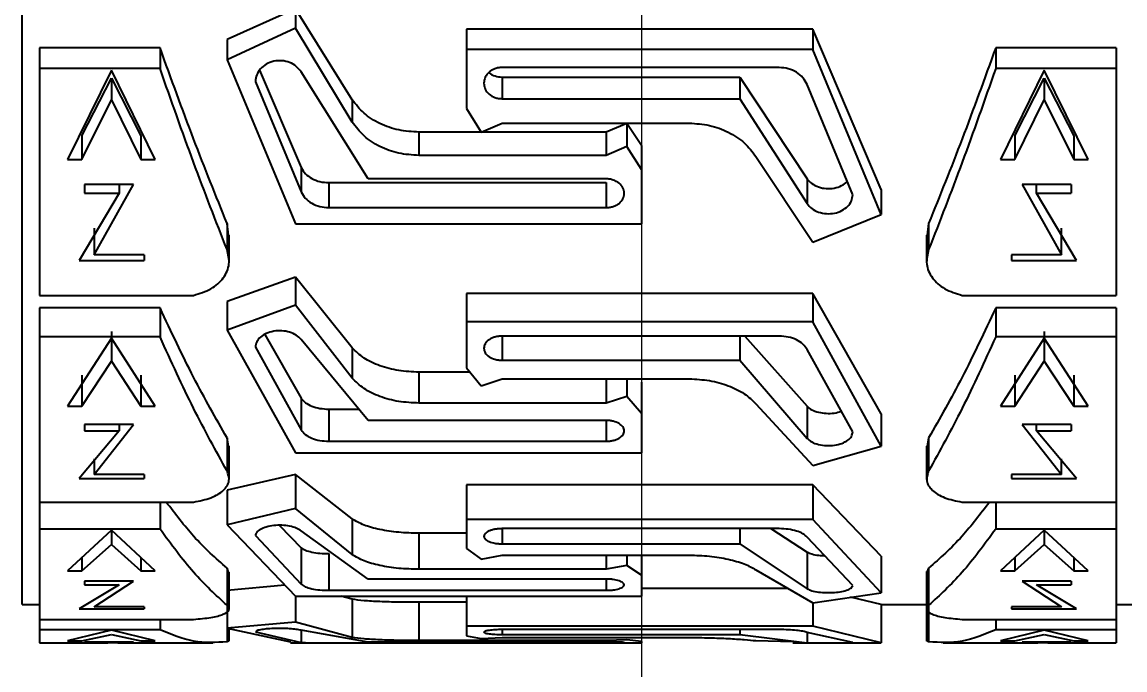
# Model space of a CAD drawing. Header units: millimetres. Extents: x 53 to 380, y 29 to 265.
# Drawn here: x 244.49 to 258.87, y 200.5 to 208.95 of the extents above; entities that cross this region are included whole.
import ezdxf

# ---------------------------------------------------------------- set-up
doc = ezdxf.new("R2010")
doc.units = ezdxf.units.MM
doc.styles.add('SLDTEXTSTYLE0', font='TXT', dxfattribs={"width": 0.75})
doc.dimstyles.new('SLDDIMSTYLE1', dxfattribs={"dimtxt": 3.5, "dimasz": 3.302, "dimexe": 0, "dimexo": 0.0625, "dimgap": 0.875, "dimtad": 1, "dimlfac": 2, "dimrnd": 1e-09, "dimzin": 12, "dimdsep": 46, "dimtxsty": 'SLDTEXTSTYLE0', "dimsah": 1, "dimcen": 0.09, "dimadec": 0, "dimazin": 3, "dimtfac": 1, "dimtofl": 0, "dimtmove": 0, "dimatfit": 3, "dimfxl": 1, "dimfrac": 2, "dimtolj": 1, "dimtzin": 12, "dimarcsym": 0})

# ---------------------------------------------------------------- blocks, each defined once
blk = doc.blocks.new('_D_4')
at = {"color": 7, "linetype": 'Continuous', "lineweight": 0, "transparency": 16777216}
for p, q in [((346.276, 214.381), (346.276, 182.689)), ((252.567, 213.603), (252.567, 182.689)), ((252.567, 183.689), (346.276, 183.689))]:
    blk.add_line(p, q, dxfattribs=at)
at = {"color": 7, "linetype": 'Continuous', "lineweight": 18, "transparency": 16777216}
for points in [[(252.567, 183.689), (255.869, 183.181), (255.869, 184.197)], [(346.276, 183.689), (342.974, 184.197), (342.974, 183.181)]]:
    blk.add_solid(points, dxfattribs=at)
at = {"color": 7, "linetype": 'Continuous', "lineweight": 18, "transparency": 16777216, "insert": (287.76, 188.2), "char_height": 3.5, "attachment_point": 1, "style": 'SLDTEXTSTYLE0'}
blk.add_mtext('187.42', dxfattribs=at)

msp = doc.modelspace()

# ---------------------------------------------------------------- linework, layer by layer
at = {"color": 7, "linetype": 'Continuous', "lineweight": 25}
for p, q in [((244.4861, 201.351), (244.4861, 232.851)), ((248.0509, 209.1232), (247.1603, 208.724)), ((248.793, 207.9372), (248.0509, 209.1232)), ((248.0509, 209.1232), (248.0509, 208.87)), ((248.0509, 208.87), (247.1603, 208.458)), ((248.793, 207.6463), (248.0509, 208.87)), ((254.8009, 208.8564), (250.2849, 208.8564)), ((250.2849, 208.8564), (250.2849, 208.5946)), ((255.6916, 206.7676), (254.8009, 208.8564)), ((254.8009, 208.8564), (254.8009, 208.5946)), ((246.2855, 208.6142), (244.7132, 208.6142)), ((244.7132, 208.6142), (244.7132, 208.3448)), ((246.2855, 208.6142), (246.2855, 208.3448)), ((247.1603, 208.724), (247.1603, 208.458)), ((258.759, 208.6142), (257.1867, 208.6142)), ((257.1867, 208.6142), (257.1867, 208.3448)), ((258.759, 208.6142), (258.759, 208.3448)), ((254.8009, 208.5946), (250.2849, 208.5946)), ((250.2849, 208.5946), (250.2849, 207.8208)), ((255.6916, 206.4396), (254.8009, 208.5946)), ((246.2855, 208.3448), (244.7132, 208.3448)), ((244.7132, 208.3448), (244.7132, 205.3844)), ((245.6521, 208.3223), (245.0802, 207.1588)), ((246.2239, 207.1588), (245.6521, 208.3223)), ((247.1603, 208.458), (248.0509, 206.3187)), ((247.5846, 208.3207), (248.1265, 207.0523)), ((254.3637, 208.3576), (250.747, 208.3576)), ((258.759, 208.3448), (257.1867, 208.3448)), ((257.8201, 208.3223), (257.2482, 207.1588)), ((258.392, 207.1588), (257.8201, 208.3223)), ((258.759, 208.3448), (258.759, 205.3844)), ((245.2669, 207.4647), (245.6521, 208.2167)), ((245.6521, 208.2167), (245.6521, 207.9347)), ((245.6521, 208.2167), (246.0373, 207.4647)), ((247.5306, 208.1725), (248.1265, 206.7333)), ((249.0016, 206.9046), (248.1265, 208.2994)), ((250.747, 208.2322), (250.747, 207.9506)), ((250.747, 208.2322), (253.8502, 208.2322)), ((253.8502, 208.2322), (254.7253, 206.9058)), ((253.8502, 208.2322), (253.8502, 207.9506)), ((257.4349, 207.4647), (257.8201, 208.2167)), ((257.8201, 208.2167), (258.2053, 207.4647)), ((257.8201, 208.2167), (257.8201, 207.9347)), ((255.3213, 206.6981), (254.7253, 208.1343)), ((245.2669, 207.1588), (245.6521, 207.9347)), ((245.6521, 207.9347), (246.0373, 207.1588)), ((248.793, 207.9372), (248.793, 207.6463)), ((250.747, 207.9506), (253.8502, 207.9506)), ((253.8502, 207.9506), (254.7253, 206.5822)), ((257.4349, 207.1588), (257.8201, 207.9347)), ((257.8201, 207.9347), (258.2053, 207.1588)), ((250.2849, 207.8208), (250.4768, 207.5134)), ((250.4768, 207.5134), (250.747, 207.6318)), ((250.747, 207.6318), (253.1891, 207.6318)), ((252.375, 207.6275), (252.1048, 207.5147)), ((252.567, 207.3377), (252.375, 207.6275)), ((252.375, 207.6275), (252.375, 207.3267)), ((245.2669, 207.4647), (245.2669, 207.1588)), ((246.0373, 207.4647), (246.0373, 207.1588)), ((250.476, 207.5147), (249.6627, 207.5147)), ((249.6627, 207.5147), (249.6627, 207.2104)), ((252.1048, 207.5147), (250.4798, 207.5147)), ((252.1048, 207.5147), (252.1048, 207.2104)), ((257.4349, 207.4647), (257.4349, 207.1588)), ((258.2053, 207.4647), (258.2053, 207.1588)), ((252.375, 207.3267), (252.1048, 207.2104)), ((252.567, 207.0278), (252.375, 207.3267)), ((252.567, 207.3377), (252.567, 207.0278)), ((252.1048, 207.2104), (249.6627, 207.2104)), ((254.0589, 207.1962), (254.8009, 206.0806)), ((245.0802, 207.1588), (245.2669, 207.1588)), ((246.0373, 207.1588), (246.2239, 207.1588)), ((248.1265, 207.0523), (248.1265, 206.7333)), ((252.567, 207.0278), (252.567, 206.3187)), ((257.2482, 207.1588), (257.4349, 207.1588)), ((258.2053, 207.1588), (258.392, 207.1588)), ((252.1048, 206.9046), (249.0016, 206.9046)), ((254.7253, 206.9058), (254.7253, 206.5822)), ((245.9383, 206.8323), (245.3001, 206.8323)), ((245.3001, 206.8323), (245.3001, 206.7159)), ((245.4267, 205.9154), (245.9383, 206.8323)), ((245.7537, 206.8276), (245.7537, 206.7159)), ((248.4881, 206.8549), (252.1048, 206.8549)), ((248.4881, 206.8549), (248.4881, 206.5296)), ((252.1048, 206.8549), (252.1048, 206.5296)), ((255.6916, 206.7676), (255.6916, 206.4396)), ((258.1721, 206.8323), (257.5338, 206.8323)), ((257.5338, 206.8323), (258.0455, 205.9154)), ((257.7184, 206.7159), (257.7184, 206.8276)), ((258.1721, 206.8323), (258.1721, 206.7159)), ((245.7537, 206.7159), (245.2315, 205.8408)), ((245.3001, 206.7159), (245.7537, 206.7159)), ((258.2407, 205.8408), (257.7184, 206.7159)), ((257.7184, 206.7159), (258.1721, 206.7159)), ((248.4881, 206.5296), (252.1048, 206.5296)), ((247.1809, 206.1689), (247.1603, 206.3238)), ((247.1603, 206.3238), (247.1603, 205.9817)), ((248.0509, 206.3187), (252.567, 206.3187)), ((254.8009, 206.0806), (255.6916, 206.4396)), ((256.3119, 206.3238), (256.2913, 206.1689)), ((256.3119, 206.3238), (256.3119, 205.9817)), ((245.4267, 206.2595), (245.4267, 205.9154)), ((247.1875, 205.8222), (247.1875, 206.1693)), ((256.2846, 206.1693), (256.2846, 205.8222)), ((258.0455, 205.9154), (258.0455, 206.2595)), ((246.0808, 205.9154), (245.4267, 205.9154)), ((246.0808, 205.9154), (246.0808, 205.8408)), ((258.0455, 205.9154), (257.3914, 205.9154)), ((257.3914, 205.9154), (257.3914, 205.8408)), ((245.2315, 205.8408), (246.0808, 205.8408)), ((257.3914, 205.8408), (258.2407, 205.8408)), ((248.0509, 205.6205), (247.1603, 205.3057)), ((248.793, 204.6995), (248.0509, 205.6205)), ((248.0509, 205.6205), (248.0509, 205.256)), ((244.7132, 205.3844), (246.7229, 205.3844)), ((247.1603, 205.3057), (247.1603, 204.9313)), ((254.8009, 205.4096), (250.2849, 205.4096)), ((250.2849, 205.4096), (250.2849, 205.0384)), ((255.6916, 203.8374), (254.8009, 205.4096)), ((254.8009, 205.4096), (254.8009, 205.0384)), ((256.7493, 205.3844), (258.759, 205.3844)), ((246.2855, 205.22), (244.7132, 205.22)), ((244.7132, 205.22), (244.7132, 204.8428)), ((246.2855, 205.22), (246.2855, 204.8428)), ((248.0509, 205.256), (247.1603, 204.9313)), ((248.793, 204.3058), (248.0509, 205.256)), ((258.759, 205.22), (257.1867, 205.22)), ((257.1867, 205.22), (257.1867, 204.8428)), ((258.759, 205.22), (258.759, 204.8428)), ((254.8009, 205.0384), (250.2849, 205.0384)), ((250.2849, 205.0384), (250.2849, 204.4386)), ((255.6916, 203.4164), (254.8009, 205.0384)), ((245.6521, 204.9126), (245.6521, 204.5257)), ((247.1603, 204.9313), (248.0509, 203.3303)), ((247.6532, 204.8746), (248.1265, 204.0425)), ((257.8201, 204.9126), (257.8201, 204.5257)), ((246.2855, 204.8428), (244.7132, 204.8428)), ((244.7132, 204.8428), (244.7132, 202.6867)), ((245.6521, 204.8253), (245.0802, 203.9403)), ((246.2239, 203.9403), (245.6521, 204.8253)), ((249.0016, 203.7529), (248.1265, 204.8075)), ((254.3637, 204.8528), (250.747, 204.8528)), ((253.8502, 204.8528), (253.8502, 204.538)), ((253.9138, 204.8528), (254.7253, 203.9366)), ((258.759, 204.8428), (257.1867, 204.8428)), ((257.8201, 204.8253), (257.2482, 203.9403)), ((258.392, 203.9403), (257.8201, 204.8253)), ((258.759, 204.8428), (258.759, 202.6867)), ((247.5306, 204.709), (248.1265, 203.628)), ((248.793, 204.6995), (248.793, 204.3058)), ((255.3213, 203.6024), (254.7253, 204.6794)), ((245.2669, 203.9403), (245.6521, 204.5257)), ((245.6521, 204.5257), (246.0373, 203.9403)), ((250.2849, 204.4386), (250.4768, 204.2054)), ((250.747, 204.538), (253.8502, 204.538)), ((253.8502, 204.538), (254.7253, 203.5187)), ((257.4349, 203.9403), (257.8201, 204.5257)), ((257.8201, 204.5257), (258.2053, 203.9403)), ((245.2669, 204.3452), (245.2669, 203.9403)), ((246.0373, 204.3452), (246.0373, 203.9403)), ((250.3312, 204.3823), (249.6627, 204.3823)), ((249.6627, 204.3823), (249.6627, 203.9785)), ((250.4768, 204.2054), (250.747, 204.2948)), ((250.747, 204.2948), (253.1891, 204.2948)), ((252.1048, 204.2948), (252.1048, 203.9785)), ((252.375, 204.2948), (252.375, 204.0653)), ((257.4349, 204.3452), (257.4349, 203.9403)), ((258.2053, 204.3452), (258.2053, 203.9403)), ((252.567, 204.2513), (252.567, 203.8434)), ((248.1265, 204.0425), (248.1265, 203.628)), ((252.375, 204.0653), (252.1048, 203.9785)), ((252.567, 203.8434), (252.375, 204.0653)), ((245.0802, 203.9403), (245.2669, 203.9403)), ((246.0373, 203.9403), (246.2239, 203.9403)), ((248.4881, 203.8999), (248.8796, 203.8999)), ((248.4881, 203.8999), (248.4881, 203.4809)), ((252.1048, 203.9785), (249.6627, 203.9785)), ((254.0589, 203.968), (254.8009, 203.1625)), ((254.7253, 203.9366), (254.7253, 203.5187)), ((257.2482, 203.9403), (257.4349, 203.9403)), ((258.2053, 203.9403), (258.392, 203.9403)), ((252.1048, 203.7529), (249.0016, 203.7529)), ((252.567, 203.8434), (252.567, 203.3303)), ((255.6916, 203.8374), (255.6916, 203.4164)), ((245.7537, 203.6154), (245.2315, 202.9961)), ((245.9383, 203.7), (245.3001, 203.7)), ((245.3001, 203.7), (245.3001, 203.6154)), ((245.3001, 203.6154), (245.7537, 203.6154)), ((245.4267, 203.0475), (245.9383, 203.7)), ((245.7537, 203.7), (245.7537, 203.6154)), ((258.1721, 203.7), (257.5338, 203.7)), ((257.5338, 203.7), (258.0455, 203.0475)), ((257.7184, 203.6154), (257.7184, 203.7)), ((258.2407, 202.9961), (257.7184, 203.6154)), ((257.7184, 203.6154), (258.1721, 203.6154)), ((258.1721, 203.7), (258.1721, 203.6154)), ((247.1809, 203.4175), (247.1603, 203.5246)), ((247.1603, 203.5246), (247.1603, 203.0936)), ((248.4881, 203.4809), (252.1048, 203.4809)), ((256.3119, 203.5246), (256.2913, 203.4175)), ((256.3119, 203.5246), (256.3119, 203.0936)), ((247.1875, 202.9832), (247.1875, 203.4176)), ((248.0509, 203.3303), (252.567, 203.3303)), ((254.8009, 203.1625), (255.6916, 203.4164)), ((256.2846, 203.4177), (256.2846, 202.9832)), ((245.4267, 203.2518), (245.4267, 203.0475)), ((258.0455, 203.0475), (258.0455, 203.2518)), ((245.2315, 202.9961), (246.0808, 202.9961)), ((246.0808, 203.0475), (245.4267, 203.0475)), ((246.0808, 203.0475), (246.0808, 202.9961)), ((248.0509, 203.0478), (247.1603, 202.843)), ((248.793, 202.4665), (248.0509, 203.0478)), ((248.0509, 203.0478), (248.0509, 202.6016)), ((258.0455, 203.0475), (257.3914, 203.0475)), ((257.3914, 203.0475), (257.3914, 202.9961)), ((257.3914, 202.9961), (258.2407, 202.9961)), ((254.8009, 202.91), (250.2849, 202.91)), ((250.2849, 202.91), (250.2849, 202.4594)), ((255.6916, 201.9818), (254.8009, 202.91)), ((254.8009, 202.91), (254.8009, 202.4594)), ((247.1603, 202.843), (247.1603, 202.3904)), ((244.7132, 202.6867), (246.7229, 202.6867)), ((244.7132, 202.6867), (244.7132, 202.334)), ((246.2855, 202.6867), (246.2855, 202.334)), ((248.0509, 202.6016), (247.1603, 202.3904)), ((248.793, 202.0019), (248.0509, 202.6016)), ((256.7493, 202.6867), (258.759, 202.6867)), ((257.1867, 202.6867), (257.1867, 202.334)), ((258.759, 202.6867), (258.759, 202.334)), ((248.793, 202.4665), (248.793, 202.0019)), ((254.8009, 202.4594), (250.2849, 202.4594)), ((250.2849, 202.4594), (250.2849, 202.0822)), ((255.6916, 201.5018), (254.8009, 202.4594)), ((246.2855, 202.334), (244.7132, 202.334)), ((244.7132, 202.334), (244.7132, 201.1569)), ((245.6521, 202.3228), (245.0802, 201.7879)), ((246.2239, 201.7879), (245.6521, 202.3228)), ((245.6521, 202.3228), (245.6521, 202.1355)), ((247.1603, 202.3904), (248.0509, 201.4575)), ((247.8435, 202.3831), (248.1265, 202.0907)), ((249.0016, 201.6826), (248.1265, 202.3115)), ((250.2849, 202.2803), (249.6627, 202.2803)), ((249.6627, 202.2803), (249.6627, 201.8098)), ((254.3637, 202.3403), (250.747, 202.3403)), ((253.8502, 202.3403), (253.8502, 202.1431)), ((254.2544, 202.3403), (254.7253, 202.0339)), ((258.759, 202.334), (257.1867, 202.334)), ((257.8201, 202.3228), (257.2482, 201.7879)), ((258.392, 201.7879), (257.8201, 202.3228)), ((257.8201, 202.3228), (257.8201, 202.1355)), ((258.759, 202.334), (258.759, 201.1569)), ((245.2669, 201.7879), (245.6521, 202.1355)), ((245.6521, 202.1355), (246.0373, 201.7879)), ((247.5306, 202.2494), (248.1265, 201.6142)), ((250.747, 202.1431), (253.8502, 202.1431)), ((253.8502, 202.1431), (254.7253, 201.5556)), ((255.3213, 201.6004), (254.7253, 202.2309)), ((257.4349, 201.7879), (257.8201, 202.1355)), ((257.8201, 202.1355), (258.2053, 201.7879)), ((248.1265, 202.0907), (248.1265, 201.6142)), ((248.4881, 202.0145), (248.4881, 201.5356)), ((250.2849, 202.0822), (250.4768, 201.9421)), ((250.4768, 201.9421), (250.747, 201.9954)), ((250.747, 201.9954), (253.1891, 201.9954)), ((252.1048, 201.9954), (252.1048, 201.8098)), ((252.375, 201.9954), (252.375, 201.8599)), ((252.567, 201.9954), (252.567, 201.7331)), ((254.7253, 202.0339), (254.7253, 201.5556)), ((245.2669, 201.9625), (245.2669, 201.7879)), ((246.0373, 201.9625), (246.0373, 201.7879)), ((252.375, 201.8599), (252.1048, 201.8098)), ((252.567, 201.7331), (252.375, 201.8599)), ((255.6916, 201.9818), (255.6916, 201.5018)), ((257.4349, 201.9625), (257.4349, 201.7879)), ((258.2053, 201.9625), (258.2053, 201.7879)), ((245.0802, 201.7879), (245.2669, 201.7879)), ((246.0373, 201.7879), (246.2239, 201.7879)), ((247.1809, 201.7747), (247.1603, 201.8252)), ((247.1603, 201.8252), (247.1603, 201.3402)), ((247.1875, 201.288), (247.1875, 201.7746)), ((252.1048, 201.8098), (249.6627, 201.8098)), ((252.567, 201.7331), (252.567, 201.4575)), ((254.0589, 201.8038), (254.8009, 201.3737)), ((256.2841, 201.7807), (256.2841, 201.2944)), ((256.3119, 201.8252), (256.2938, 201.7809)), ((256.3119, 201.8252), (256.3119, 201.3402)), ((257.2482, 201.7879), (257.4349, 201.7879)), ((258.2053, 201.7879), (258.392, 201.7879)), ((245.7537, 201.6073), (245.2315, 201.2941)), ((245.9383, 201.6534), (245.3001, 201.6534)), ((245.3001, 201.6534), (245.3001, 201.6073)), ((245.3001, 201.6073), (245.7537, 201.6073)), ((245.4267, 201.3183), (245.9383, 201.6534)), ((247.9135, 201.6015), (247.1603, 201.5355)), ((252.1048, 201.6826), (249.0016, 201.6826)), ((254.4795, 201.56), (252.567, 201.56)), ((258.1721, 201.6534), (257.5338, 201.6534)), ((257.5338, 201.6534), (258.0455, 201.3183)), ((258.2407, 201.2941), (257.7184, 201.6073)), ((257.7184, 201.6073), (258.1721, 201.6073)), ((258.1721, 201.6534), (258.1721, 201.6073)), ((248.0509, 201.4575), (252.567, 201.4575)), ((248.0509, 201.4575), (248.0509, 201.1219)), ((248.4881, 201.5356), (252.1048, 201.5356)), ((248.793, 201.4191), (248.6463, 201.4575)), ((248.793, 201.4191), (248.793, 200.9213)), ((250.2849, 201.4575), (250.2849, 201.0666)), ((254.8009, 201.3737), (255.6916, 201.5018)), ((255.6916, 201.351), (255.2932, 201.4445)), ((244.4861, 201.351), (244.7132, 201.351)), ((245.2315, 201.2941), (246.0808, 201.2941)), ((246.0808, 201.3183), (245.4267, 201.3183)), ((246.0808, 201.3183), (246.0808, 201.2941)), ((247.1603, 201.3634), (247.1603, 200.8638)), ((247.1603, 201.279), (247.1603, 201.0413)), ((250.2849, 201.379), (249.6627, 201.379)), ((249.6627, 201.379), (249.6627, 200.8799)), ((254.8009, 201.3737), (254.8009, 201.0666)), ((255.6828, 201.351), (256.2841, 201.351)), ((255.6916, 201.351), (255.6916, 200.851)), ((256.2846, 201.2877), (256.2846, 200.874)), ((256.3119, 201.3634), (256.3119, 200.8638)), ((258.0455, 201.3183), (257.3914, 201.3183)), ((257.3914, 201.3183), (257.3914, 201.2941)), ((257.3914, 201.2941), (258.2407, 201.2941)), ((258.759, 201.351), (258.9861, 201.351)), ((244.7132, 201.1569), (246.7229, 201.1569)), ((244.7132, 201.1569), (244.7132, 201.0214)), ((246.2855, 201.1569), (246.2855, 201.0214)), ((256.7493, 201.1569), (258.759, 201.1569)), ((257.1867, 201.1569), (257.1867, 201.0214)), ((258.759, 201.1569), (258.759, 201.0214)), ((246.2855, 201.0214), (244.7132, 201.0214)), ((244.7132, 201.0214), (244.7132, 200.851)), ((245.6521, 201.0176), (245.0802, 200.8762)), ((246.2239, 200.8762), (245.6521, 201.0176)), ((248.0509, 201.1219), (247.1603, 201.0413)), ((247.1603, 201.0413), (247.9887, 200.8653)), ((247.1875, 200.874), (247.1875, 201.0355)), ((247.5306, 200.993), (248.1265, 200.855)), ((248.793, 200.9213), (248.0509, 201.1219)), ((249.0016, 200.8614), (248.1265, 201.0137)), ((254.8009, 201.0666), (250.2849, 201.0666)), ((250.2849, 201.0666), (250.2849, 200.9425)), ((254.3637, 201.0236), (250.747, 201.0236)), ((253.8502, 201.0236), (253.8502, 200.96)), ((255.3213, 200.854), (254.7253, 200.987)), ((255.6916, 200.851), (254.8009, 201.0666)), ((258.759, 201.0214), (257.1867, 201.0214)), ((257.8201, 201.0176), (257.2482, 200.8762)), ((258.392, 200.8762), (257.8201, 201.0176)), ((258.759, 201.0214), (258.759, 200.851)), ((244.7132, 200.851), (245.6042, 200.851)), ((245.0802, 200.8762), (245.2669, 200.8762)), ((245.2669, 200.8762), (245.6521, 200.9578)), ((245.9383, 200.8583), (245.3001, 200.8583)), ((245.3001, 200.8545), (245.7537, 200.8545)), ((245.6521, 200.9578), (246.0373, 200.8762)), ((245.7344, 200.862), (245.9383, 200.8583)), ((245.7344, 200.851), (246.9726, 200.851)), ((246.0373, 200.8762), (246.2239, 200.8762)), ((247.1809, 200.8743), (247.1603, 200.8638)), ((247.9887, 200.851), (252.567, 200.851)), ((248.4881, 200.8513), (252.1048, 200.8513)), ((252.1048, 200.8614), (249.0016, 200.8614)), ((252.1048, 200.8799), (249.6627, 200.8799)), ((250.2849, 200.9425), (250.4768, 200.9069)), ((250.4768, 200.9069), (250.747, 200.9196)), ((250.747, 200.96), (253.8502, 200.96)), ((250.747, 200.9196), (253.1891, 200.9196)), ((252.375, 200.8893), (252.1048, 200.8799)), ((252.567, 200.8678), (252.375, 200.8893)), ((252.567, 200.8678), (252.567, 200.851)), ((253.8502, 200.96), (254.7253, 200.8518)), ((254.0589, 200.8789), (254.5425, 200.8659)), ((254.5425, 200.851), (254.9339, 200.851)), ((254.9339, 200.851), (255.6941, 200.851)), ((256.3119, 200.8638), (256.2913, 200.8743)), ((256.4996, 200.851), (257.7378, 200.851)), ((257.2482, 200.8762), (257.4349, 200.8762)), ((257.4349, 200.8762), (257.8201, 200.9578)), ((257.5338, 200.8583), (257.7378, 200.862)), ((258.1721, 200.8583), (257.5338, 200.8583)), ((257.7184, 200.8545), (258.1721, 200.8545)), ((257.8201, 200.9578), (258.2053, 200.8762)), ((257.868, 200.851), (258.759, 200.851)), ((258.2053, 200.8762), (258.392, 200.8762))]:
    msp.add_line(p, q, dxfattribs=at)
at = {"color": 8, "linetype": 'Continuous', "lineweight": 25}
for p, q in [((250.747, 204.8528), (250.747, 204.538)), ((252.1048, 203.7529), (252.1048, 203.4809)), ((250.747, 202.3403), (250.747, 202.1431)), ((252.1048, 201.6826), (252.1048, 201.5356)), ((248.1265, 201.0137), (248.1265, 200.855)), ((250.747, 201.0236), (250.747, 200.96)), ((254.7253, 200.987), (254.7253, 200.8518))]:
    msp.add_line(p, q, dxfattribs=at)
at = {"color": 7, "linetype": 'Continuous', "lineweight": 25}
for points, knots in [([(247.1603, 206.3238), (247.0145, 206.685), (246.7229, 207.4073), (246.4313, 208.2119), (246.2855, 208.6142)], [0, 0, 0, 0, 0.5000001, 1, 1, 1, 1]), ([(257.1867, 208.6142), (257.0409, 208.2119), (256.7493, 207.4073), (256.4577, 206.685), (256.3119, 206.3238)], [0, 0, 0, 0, 0.4999999, 1, 1, 1, 1]), ([(247.1603, 205.9817), (247.0145, 206.3543), (246.7229, 207.0996), (246.4313, 207.9297), (246.2855, 208.3448)], [0, 0, 0, 0, 0.5000001, 1, 1, 1, 1]), ([(248.1265, 208.2994), (248.1074, 208.3248), (248.0691, 208.3755), (247.9786, 208.427), (247.8747, 208.4509), (247.7669, 208.4432), (247.6687, 208.4051), (247.5916, 208.3419), (247.5404, 208.2614), (247.5338, 208.2021), (247.5306, 208.1725)], [0, 0, 0, 0, 0.1253819, 0.2504255, 0.3754307, 0.5003868, 0.6252932, 0.750187, 0.8750782, 1, 1, 1, 1]), ([(250.747, 208.3576), (250.7312, 208.3568), (250.6998, 208.3551), (250.6547, 208.3425), (250.6133, 208.3233), (250.5657, 208.2887), (250.5226, 208.2319), (250.5048, 208.1531), (250.5226, 208.0747), (250.5739, 208.0073), (250.6398, 207.9694), (250.6998, 207.953), (250.7313, 207.9514), (250.747, 207.9506)], [0, 0, 0, 0, 0.0628576, 0.1254662, 0.1879464, 0.250785, 0.3754478, 0.5001636, 0.6249381, 0.7497253, 0.8744837, 0.937248, 1, 1, 1, 1]), ([(254.7253, 208.1343), (254.7093, 208.1651), (254.6774, 208.2268), (254.5906, 208.2987), (254.4835, 208.348), (254.4036, 208.3544), (254.3637, 208.3576)], [0, 0, 0, 0, 0.2509133, 0.5007373, 0.7503875, 1, 1, 1, 1]), ([(257.1867, 208.3448), (257.0409, 207.9297), (256.7493, 207.0996), (256.4577, 206.3543), (256.3119, 205.9817)], [0, 0, 0, 0, 0.4999999, 1, 1, 1, 1]), ([(250.5765, 208.2936), (250.5776, 208.2922), (250.5955, 208.2695), (250.656, 208.2422), (250.7167, 208.2355), (250.747, 208.2322)], [0, 0, 0, 0, 0.0315881, 0.515542, 1, 1, 1, 1]), ([(249.6627, 207.5147), (249.5736, 207.5202), (249.3955, 207.5313), (249.149, 207.6201), (248.9357, 207.7533), (248.8406, 207.8759), (248.793, 207.9372)], [0, 0, 0, 0, 0.2500014, 0.5000021, 0.7500008, 1, 1, 1, 1]), ([(249.6627, 207.2104), (249.5736, 207.2161), (249.3949, 207.2276), (249.1481, 207.3195), (248.9349, 207.4573), (248.8404, 207.5831), (248.793, 207.6463)], [0, 0, 0, 0, 0.2477041, 0.496514, 0.7472052, 1, 1, 1, 1]), ([(253.1891, 207.6318), (253.2783, 207.6259), (253.457, 207.6141), (253.7037, 207.5205), (253.9169, 207.3817), (254.0114, 207.2582), (254.0589, 207.1962)], [0, 0, 0, 0, 0.2477044, 0.4965109, 0.7472061, 1, 1, 1, 1]), ([(248.1265, 207.0523), (248.1428, 207.0244), (248.1754, 206.9686), (248.2631, 206.9054), (248.3697, 206.863), (248.4487, 206.8576), (248.4881, 206.8549)], [0, 0, 0, 0, 0.2509897, 0.5007631, 0.750387, 1, 1, 1, 1]), ([(252.1048, 206.5296), (252.1206, 206.5303), (252.152, 206.5318), (252.1971, 206.5432), (252.2385, 206.5606), (252.2862, 206.5919), (252.3293, 206.6435), (252.347, 206.7158), (252.3293, 206.7884), (252.2779, 206.8513), (252.2121, 206.8869), (252.152, 206.9023), (252.1206, 206.9038), (252.1048, 206.9046)], [0, 0, 0, 0, 0.06285751, 0.12546695, 0.18794592, 0.25078564, 0.3754496, 0.50016296, 0.62494084, 0.74972572, 0.87448409, 0.93724815, 1, 1, 1, 1]), ([(254.7253, 206.9058), (254.7447, 206.8834), (254.7833, 206.8386), (254.8736, 206.7945), (254.9762, 206.7739), (255.0821, 206.7803), (255.1801, 206.8108), (255.2278, 206.8486), (255.2511, 206.8672)], [0, 0, 0, 0, 0.1681572, 0.3358118, 0.5034622, 0.6711273, 0.8387762, 1, 1, 1, 1]), ([(248.1265, 206.7333), (248.1425, 206.7049), (248.1745, 206.6481), (248.2612, 206.5828), (248.3683, 206.5382), (248.4482, 206.5325), (248.4881, 206.5296)], [0, 0, 0, 0, 0.2509129, 0.5007358, 0.7503864, 1, 1, 1, 1]), ([(254.7253, 206.5822), (254.7444, 206.5592), (254.7827, 206.5133), (254.8732, 206.4673), (254.9771, 206.4459), (255.0849, 206.4528), (255.1831, 206.4868), (255.2602, 206.5436), (255.3115, 206.6166), (255.318, 206.6709), (255.3213, 206.6981)], [0, 0, 0, 0, 0.1253841, 0.2504281, 0.3754321, 0.5003881, 0.6252946, 0.7501886, 0.8750777, 1, 1, 1, 1]), ([(246.7229, 205.3844), (246.8022, 205.4089), (246.9617, 205.4582), (247.1242, 205.6082), (247.206, 205.7913), (247.1755, 205.9182), (247.1603, 205.9817)], [0, 0, 0, 0, 0.2464352, 0.4957888, 0.7476041, 1, 1, 1, 1]), ([(256.3119, 205.9817), (256.2966, 205.9182), (256.2661, 205.7913), (256.348, 205.6082), (256.5104, 205.4582), (256.67, 205.4089), (256.7493, 205.3844)], [0, 0, 0, 0, 0.2523959, 0.5042105, 0.7535645, 1, 1, 1, 1]), ([(247.1603, 203.5246), (247.0145, 203.78), (246.7229, 204.2907), (246.4313, 204.9103), (246.2855, 205.22)], [0, 0, 0, 0, 0.5, 1, 1, 1, 1]), ([(257.1867, 205.22), (257.0409, 204.9103), (256.7493, 204.2907), (256.4577, 203.78), (256.3119, 203.5246)], [0, 0, 0, 0, 0.5, 1, 1, 1, 1]), ([(248.1265, 204.8075), (248.1074, 204.8273), (248.0691, 204.8668), (247.9786, 204.907), (247.8747, 204.9257), (247.7669, 204.9197), (247.6687, 204.8899), (247.5916, 204.8406), (247.5404, 204.7779), (247.5338, 204.7319), (247.5306, 204.709)], [0, 0, 0, 0, 0.1253831, 0.2504265, 0.3754324, 0.500389, 0.6252959, 0.7501889, 0.8750785, 1, 1, 1, 1]), ([(247.1603, 203.0936), (247.0145, 203.3571), (246.7229, 203.8841), (246.4313, 204.5232), (246.2855, 204.8428)], [0, 0, 0, 0, 0.4999999, 1, 1, 1, 1]), ([(250.747, 204.8528), (250.7312, 204.8522), (250.6998, 204.8509), (250.6547, 204.841), (250.6133, 204.826), (250.5657, 204.7991), (250.5226, 204.755), (250.5048, 204.694), (250.5226, 204.6334), (250.5739, 204.5815), (250.6398, 204.5523), (250.6998, 204.5398), (250.7313, 204.5386), (250.747, 204.538)], [0, 0, 0, 0, 0.0628572, 0.1254668, 0.1879462, 0.2507866, 0.3754479, 0.5001618, 0.624941, 0.7497254, 0.8744833, 0.937248, 1, 1, 1, 1]), ([(254.7253, 204.6794), (254.7093, 204.7033), (254.6774, 204.751), (254.5906, 204.8069), (254.4835, 204.8453), (254.4036, 204.8503), (254.3637, 204.8528)], [0, 0, 0, 0, 0.2509112, 0.5007341, 0.750387, 1, 1, 1, 1]), ([(257.1867, 204.8428), (257.0409, 204.5232), (256.7493, 203.8841), (256.4577, 203.3571), (256.3119, 203.0936)], [0, 0, 0, 0, 0.5000001, 1, 1, 1, 1]), ([(249.6627, 204.3823), (249.5736, 204.3864), (249.3955, 204.3947), (249.149, 204.4608), (248.9357, 204.5605), (248.8406, 204.6532), (248.793, 204.6995)], [0, 0, 0, 0, 0.2500009, 0.5000023, 0.7500017, 1, 1, 1, 1]), ([(249.6627, 203.9785), (249.5736, 203.9828), (249.3949, 203.9913), (249.1481, 204.0598), (248.9349, 204.1629), (248.8404, 204.2581), (248.793, 204.3058)], [0, 0, 0, 0, 0.2477038, 0.4965136, 0.747205, 1, 1, 1, 1]), ([(253.1891, 204.2948), (253.2783, 204.2904), (253.457, 204.2814), (253.7037, 204.2107), (253.9169, 204.1062), (254.0114, 204.0142), (254.0589, 203.968)], [0, 0, 0, 0, 0.247704, 0.4965112, 0.7472051, 1, 1, 1, 1]), ([(248.1265, 204.0425), (248.1428, 204.0223), (248.1754, 203.9818), (248.2631, 203.9363), (248.3697, 203.9058), (248.4487, 203.9019), (248.4881, 203.8999)], [0, 0, 0, 0, 0.2509941, 0.5007659, 0.7503875, 1, 1, 1, 1]), ([(254.7253, 203.9366), (254.7447, 203.9205), (254.7833, 203.8883), (254.8737, 203.8566), (254.9759, 203.8422), (255.0817, 203.8455), (255.1428, 203.8626), (255.1727, 203.8709)], [0, 0, 0, 0, 0.2022467, 0.4038926, 0.6055323, 0.8071901, 1, 1, 1, 1]), ([(252.1048, 203.4809), (252.1206, 203.4814), (252.152, 203.4825), (252.1971, 203.4906), (252.2385, 203.5031), (252.2862, 203.5257), (252.3293, 203.5629), (252.347, 203.6152), (252.3293, 203.668), (252.2779, 203.7139), (252.2121, 203.7399), (252.152, 203.7512), (252.1206, 203.7523), (252.1048, 203.7529)], [0, 0, 0, 0, 0.06285768, 0.12546607, 0.18794634, 0.25078651, 0.3754471, 0.50016325, 0.62493933, 0.74972641, 0.87448365, 0.93724806, 1, 1, 1, 1]), ([(248.1265, 203.628), (248.1425, 203.6074), (248.1745, 203.5662), (248.2612, 203.5191), (248.3683, 203.4871), (248.4482, 203.4829), (248.4881, 203.4809)], [0, 0, 0, 0, 0.2509175, 0.5007387, 0.7503883, 1, 1, 1, 1]), ([(254.7253, 203.5187), (254.7444, 203.5022), (254.7827, 203.4692), (254.8732, 203.4362), (254.9771, 203.4209), (255.0849, 203.4258), (255.1831, 203.4502), (255.2602, 203.4909), (255.3115, 203.5434), (255.318, 203.5828), (255.3213, 203.6024)], [0, 0, 0, 0, 0.1253841, 0.25042631, 0.37543192, 0.50038824, 0.62529486, 0.75018964, 0.87507735, 1, 1, 1, 1]), ([(246.7229, 202.6867), (246.8022, 202.7031), (246.9617, 202.7359), (247.1242, 202.8369), (247.206, 202.9617), (247.1755, 203.0496), (247.1603, 203.0936)], [0, 0, 0, 0, 0.2464348, 0.4957899, 0.7476035, 1, 1, 1, 1]), ([(256.3119, 203.0936), (256.2966, 203.0496), (256.2661, 202.9617), (256.348, 202.8369), (256.5104, 202.7359), (256.67, 202.7031), (256.7493, 202.6867)], [0, 0, 0, 0, 0.25239652, 0.5042094, 0.75356484, 1, 1, 1, 1]), ([(247.1603, 201.8252), (247.0145, 201.953), (246.7501, 202.1849), (246.4857, 202.5313), (246.3671, 202.6867)], [0, 0, 0, 0, 0.5514105, 1, 1, 1, 1]), ([(257.1051, 202.6867), (256.9865, 202.5313), (256.7221, 202.1849), (256.4577, 201.953), (256.3119, 201.8252)], [0, 0, 0, 0, 0.4485895, 1, 1, 1, 1]), ([(249.6627, 202.2803), (249.5736, 202.2827), (249.3955, 202.2874), (249.149, 202.3256), (248.9357, 202.3836), (248.8406, 202.4389), (248.793, 202.4665)], [0, 0, 0, 0, 0.2500021, 0.5000035, 0.7500025, 1, 1, 1, 1]), ([(247.1603, 201.3402), (247.0145, 201.4733), (246.7229, 201.7393), (246.4313, 202.1357), (246.2855, 202.334)], [0, 0, 0, 0, 0.4999997, 1, 1, 1, 1]), ([(248.1265, 202.3115), (248.1074, 202.3241), (248.0691, 202.3491), (247.9786, 202.3748), (247.8747, 202.3868), (247.7669, 202.383), (247.6687, 202.3639), (247.5916, 202.3325), (247.5404, 202.2927), (247.5338, 202.2638), (247.5306, 202.2494)], [0, 0, 0, 0, 0.12538242, 0.25042677, 0.37543197, 0.50038846, 0.62529489, 0.75018912, 0.87508104, 1, 1, 1, 1]), ([(250.747, 202.3403), (250.7312, 202.3399), (250.6998, 202.3391), (250.6547, 202.3328), (250.6133, 202.3233), (250.5657, 202.3062), (250.5226, 202.2783), (250.5048, 202.24), (250.5226, 202.2021), (250.5739, 202.1699), (250.6398, 202.1519), (250.6998, 202.1442), (250.7313, 202.1434), (250.747, 202.1431)], [0, 0, 0, 0, 0.0628574, 0.1254665, 0.1879461, 0.2507872, 0.3754473, 0.5001619, 0.6249387, 0.7497242, 0.8744837, 0.9372482, 1, 1, 1, 1]), ([(254.7253, 202.2309), (254.7093, 202.2459), (254.6774, 202.2758), (254.5906, 202.3111), (254.4835, 202.3355), (254.4036, 202.3387), (254.3637, 202.3403)], [0, 0, 0, 0, 0.2509111, 0.5007347, 0.7503872, 1, 1, 1, 1]), ([(257.1867, 202.334), (257.0409, 202.1357), (256.7493, 201.7393), (256.4577, 201.4733), (256.3119, 201.3402)], [0, 0, 0, 0, 0.5000003, 1, 1, 1, 1]), ([(248.1265, 202.0907), (248.1428, 202.0797), (248.1754, 202.0579), (248.2631, 202.0337), (248.3697, 202.0176), (248.4487, 202.0155), (248.4881, 202.0145)], [0, 0, 0, 0, 0.2509876, 0.5007638, 0.7503865, 1, 1, 1, 1]), ([(249.6627, 201.8098), (249.5736, 201.8123), (249.3949, 201.8172), (249.1481, 201.8567), (248.9349, 201.9168), (248.8404, 201.9735), (248.793, 202.0019)], [0, 0, 0, 0, 0.2477039, 0.4965136, 0.7472059, 1, 1, 1, 1]), ([(253.1891, 201.9954), (253.2783, 201.9927), (253.457, 201.9873), (253.7037, 201.9451), (253.9169, 201.8835), (254.0114, 201.8304), (254.0589, 201.8038)], [0, 0, 0, 0, 0.2477043, 0.4965118, 0.7472054, 1, 1, 1, 1]), ([(254.7253, 202.0339), (254.7447, 202.0254), (254.7834, 202.0085), (254.8669, 201.9923), (254.9283, 201.9889), (254.9554, 201.9874)], [0, 0, 0, 0, 0.35924079, 0.71739938, 1, 1, 1, 1]), ([(248.1265, 201.6142), (248.1425, 201.603), (248.1745, 201.5808), (248.2612, 201.5557), (248.3683, 201.5388), (248.4482, 201.5367), (248.4881, 201.5356)], [0, 0, 0, 0, 0.2509146, 0.5007357, 0.7503874, 1, 1, 1, 1]), ([(252.1048, 201.5356), (252.1206, 201.5358), (252.152, 201.5364), (252.1971, 201.5407), (252.2385, 201.5473), (252.2862, 201.5593), (252.3293, 201.5791), (252.347, 201.6072), (252.3293, 201.6359), (252.2779, 201.661), (252.2121, 201.6754), (252.152, 201.6817), (252.1206, 201.6823), (252.1048, 201.6826)], [0, 0, 0, 0, 0.0628575, 0.125466, 0.1879474, 0.2507875, 0.3754487, 0.5001612, 0.6249406, 0.7497246, 0.8744839, 0.9372483, 1, 1, 1, 1]), ([(254.7253, 201.5556), (254.7444, 201.5468), (254.7827, 201.5294), (254.8732, 201.5122), (254.9771, 201.5042), (255.0849, 201.5067), (255.1831, 201.5194), (255.2602, 201.5408), (255.3115, 201.5686), (255.318, 201.5898), (255.3213, 201.6004)], [0, 0, 0, 0, 0.1253839, 0.2504266, 0.3754324, 0.5003888, 0.6252951, 0.7501889, 0.8750805, 1, 1, 1, 1]), ([(249.6627, 201.379), (249.5736, 201.3794), (249.3955, 201.3802), (249.149, 201.3873), (248.9357, 201.3991), (248.8406, 201.4124), (248.793, 201.4191)], [0, 0, 0, 0, 0.25000111, 0.50000191, 0.75000277, 1, 1, 1, 1]), ([(246.7229, 201.1569), (246.8022, 201.1637), (246.9617, 201.1775), (247.1242, 201.2212), (247.206, 201.2776), (247.1755, 201.3193), (247.1603, 201.3402)], [0, 0, 0, 0, 0.246435, 0.4957882, 0.7476008, 1, 1, 1, 1]), ([(256.3119, 201.3402), (256.2966, 201.3193), (256.2661, 201.2776), (256.348, 201.2212), (256.5104, 201.1775), (256.67, 201.1637), (256.7493, 201.1569)], [0, 0, 0, 0, 0.2523992, 0.5042111, 0.7535647, 1, 1, 1, 1]), ([(247.1603, 200.8638), (247.0145, 200.8555), (246.7229, 200.839), (246.4313, 200.9606), (246.2855, 201.0214)], [0, 0, 0, 0, 0.4999997, 1, 1, 1, 1]), ([(248.1265, 201.0137), (248.1074, 201.018), (248.0691, 201.0266), (247.9786, 201.0357), (247.8747, 201.04), (247.7669, 201.0386), (247.6687, 201.0318), (247.5916, 201.0208), (247.5404, 201.0072), (247.5338, 200.9978), (247.5306, 200.993)], [0, 0, 0, 0, 0.1253807, 0.2504242, 0.3754295, 0.500386, 0.6252918, 0.7501864, 0.8750761, 1, 1, 1, 1]), ([(250.747, 201.0236), (250.7312, 201.0235), (250.6998, 201.0232), (250.6547, 201.021), (250.6133, 201.0177), (250.5657, 201.0119), (250.5226, 201.0025), (250.5048, 200.9899), (250.5226, 200.9779), (250.5739, 200.968), (250.6398, 200.9626), (250.6998, 200.9603), (250.7313, 200.9601), (250.747, 200.96)], [0, 0, 0, 0, 0.0628575, 0.1254662, 0.1879473, 0.2507848, 0.3754488, 0.500163, 0.6249387, 0.7497245, 0.8744834, 0.9372483, 1, 1, 1, 1]), ([(254.7253, 200.987), (254.7093, 200.9919), (254.6774, 201.0016), (254.5906, 201.0135), (254.4835, 201.0219), (254.4036, 201.023), (254.3637, 201.0236)], [0, 0, 0, 0, 0.25091243, 0.50073548, 0.7503873, 1, 1, 1, 1]), ([(257.1867, 201.0214), (257.0409, 200.9606), (256.7493, 200.839), (256.4577, 200.8555), (256.3119, 200.8638)], [0, 0, 0, 0, 0.5000003, 1, 1, 1, 1]), ([(248.1265, 200.855), (248.1425, 200.8542), (248.1745, 200.8528), (248.2612, 200.8518), (248.3683, 200.8513), (248.4482, 200.8513), (248.4881, 200.8513)], [0, 0, 0, 0, 0.2509114, 0.5007364, 0.7503863, 1, 1, 1, 1]), ([(249.6627, 200.8799), (249.5736, 200.8803), (249.3949, 200.8812), (249.1481, 200.8885), (248.9349, 200.9007), (248.8404, 200.9144), (248.793, 200.9213)], [0, 0, 0, 0, 0.2477046, 0.4965147, 0.7472063, 1, 1, 1, 1]), ([(252.1048, 200.8513), (252.1206, 200.8513), (252.152, 200.8513), (252.1971, 200.8514), (252.2385, 200.8516), (252.2862, 200.8519), (252.3293, 200.8527), (252.347, 200.8544), (252.3293, 200.8566), (252.2779, 200.859), (252.2121, 200.8606), (252.152, 200.8613), (252.1206, 200.8613), (252.1048, 200.8614)], [0, 0, 0, 0, 0.0628574, 0.1254671, 0.1879477, 0.2507842, 0.3754463, 0.5001631, 0.6249369, 0.7497272, 0.8744843, 0.9372479, 1, 1, 1, 1]), ([(253.1891, 200.9196), (253.2783, 200.919), (253.457, 200.9176), (253.7037, 200.9074), (253.9169, 200.8936), (254.0114, 200.8838), (254.0589, 200.8789)], [0, 0, 0, 0, 0.2477039, 0.4965111, 0.7472045, 1, 1, 1, 1]), ([(254.7253, 200.8518), (254.7444, 200.8516), (254.7827, 200.8511), (254.8732, 200.851), (254.9771, 200.851), (255.0849, 200.851), (255.1831, 200.851), (255.2602, 200.8513), (255.3115, 200.8522), (255.318, 200.8534), (255.3213, 200.854)], [0, 0, 0, 0, 0.1253839, 0.2504281, 0.3754324, 0.5003884, 0.6252951, 0.7501877, 0.8750792, 1, 1, 1, 1])]:
    msp.add_open_spline(points, degree=3, knots=knots, dxfattribs=at)

# ---------------------------------------------------------------- dimensions: what is measured, and where the dimension line sits
at = {"color": 7, "linetype": 'Continuous', "lineweight": 18}
dim = msp.add_linear_dim(base=(346.2757, 183.6885), p1=(252.5669, 214.6032), p2=(346.2757, 215.3811), dimstyle='SLDDIMSTYLE1', dxfattribs=at)
dim.commit()
dim.dimension.update_dxf_attribs({"geometry": '_D_4', "text_midpoint": (294.8719, 183.6885), "dimtype": 160})

doc.saveas('drawing.dxf')
